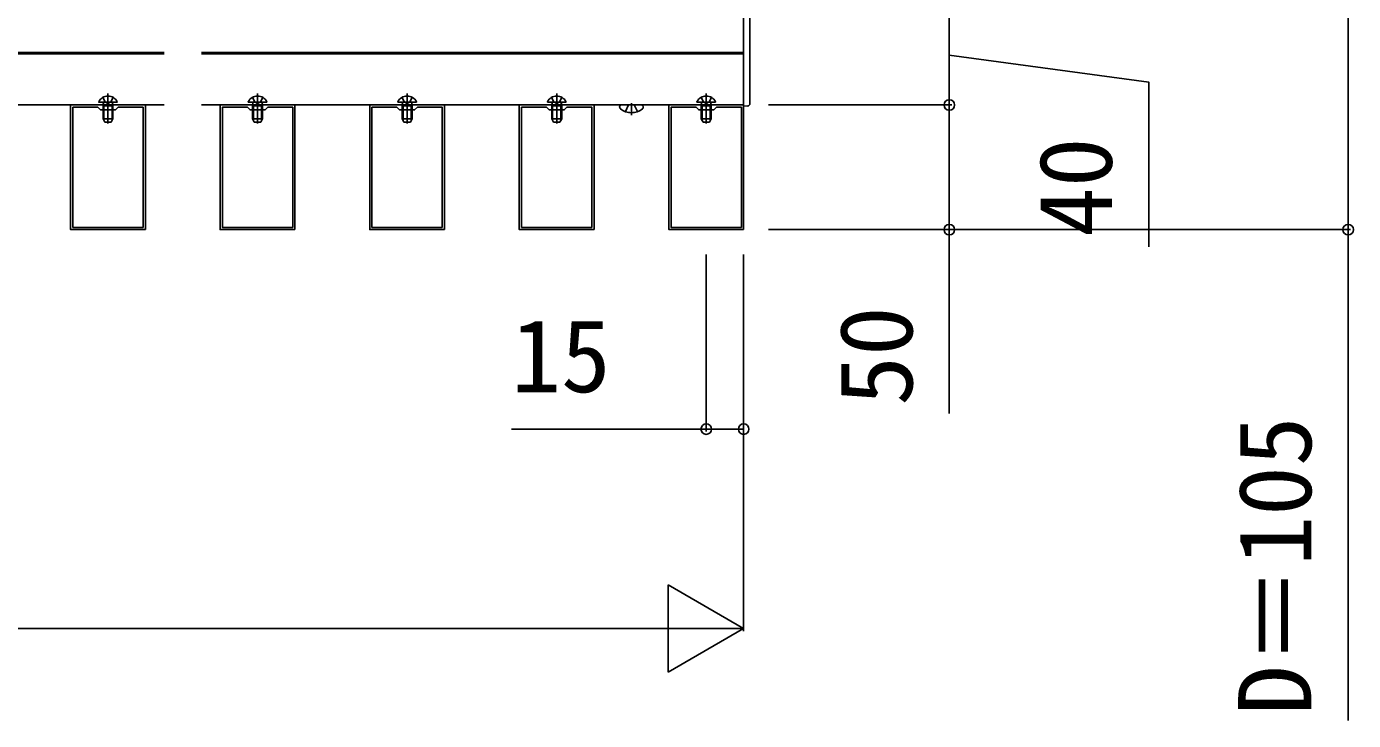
# Model space of a CAD drawing. Units: millimetres, scale not verified. Extents: x -1750 to 1750, y -2608 to 2592.
# Drawn here: x -798 to -265, y 440 to 718 of the extents above; entities that cross this region are included whole.
import ezdxf
from ezdxf.enums import TextEntityAlignment as Align

# ---------------------------------------------------------------- set-up
doc = ezdxf.new("R2010")
doc.units = ezdxf.units.MM
doc.header["$LTSCALE"] = 14
for name, color, linetype in [('0-3_YKK_11', 7, 'Continuous'), ('0-4_YKK_12', 2, 'Continuous'), ('0-5_YKK_13', 4, 'Continuous'), ('0-6_YKK_D', 6, 'Continuous')]:
    doc.layers.add(name, color=color, linetype=linetype)
doc.styles.add('ＭＳ ゴシック', font='')
doc.styles.get('ＭＳ ゴシック').set_extended_font_data('MS Gothic')

msp = doc.modelspace()

# ---------------------------------------------------------------- linework, layer by layer
at = {"layer": '0-3_YKK_11'}
for points in [[(-750, 636.5), (-750, 686.5), (-780, 686.5), (-780, 636.5)], [(-750.9, 637.4), (-750.9, 685.6), (-760.9, 685.6), (-762, 684.5), (-764.54, 684.5), (-764.73, 684.62), (-765.27, 684.62), (-765.46, 684.5), (-768, 684.5), (-769.1, 685.6), (-779.1, 685.6), (-779.1, 637.4)], [(-690, 636.5), (-690, 686.5), (-720, 686.5), (-720, 636.5)], [(-690.9, 637.4), (-690.9, 685.6), (-700.9, 685.6), (-702, 684.5), (-704.54, 684.5), (-704.73, 684.62), (-705.27, 684.62), (-705.46, 684.5), (-708, 684.5), (-709.1, 685.6), (-719.1, 685.6), (-719.1, 637.4)], [(-630, 636.5), (-630, 686.5), (-660, 686.5), (-660, 636.5)], [(-630.9, 637.4), (-630.9, 685.6), (-640.9, 685.6), (-642, 684.5), (-644.54, 684.5), (-644.73, 684.62), (-645.27, 684.62), (-645.46, 684.5), (-648, 684.5), (-649.1, 685.6), (-659.1, 685.6), (-659.1, 637.4)], [(-570, 636.5), (-570, 686.5), (-600, 686.5), (-600, 636.5)], [(-570.9, 637.4), (-570.9, 685.6), (-580.9, 685.6), (-582, 684.5), (-584.54, 684.5), (-584.73, 684.62), (-585.27, 684.62), (-585.46, 684.5), (-588, 684.5), (-589.1, 685.6), (-599.1, 685.6), (-599.1, 637.4)], [(-510, 636.5), (-510, 686.5), (-540, 686.5), (-540, 636.5)], [(-510.9, 637.4), (-510.9, 685.6), (-520.9, 685.6), (-522, 684.5), (-524.54, 684.5), (-524.73, 684.62), (-525.27, 684.62), (-525.46, 684.5), (-528, 684.5), (-529.1, 685.6), (-539.1, 685.6), (-539.1, 637.4)]]:
    msp.add_lwpolyline(points, close=True, dxfattribs=at)
at = {"layer": '0-4_YKK_12'}
for p, q in [((-510, 686.5), (-510, 726.5)), ((-1267.5, 707.5), (-742.5, 707.5)), ((-1267.5, 707), (-742.5, 707)), ((-727.5, 707.5), (-510, 707.5)), ((-727.5, 707), (-510, 707)), ((-1267.5, 686.5), (-742.5, 686.5)), ((-727.5, 686.5), (-510, 686.5))]:
    msp.add_line(p, q, dxfattribs=at)
at = {"layer": '0-5_YKK_13'}
for p, q in [((-510, 726), (-510, 687)), ((-507.5, 687.09), (-507.5, 725.91)), ((-768.6, 687.6), (-761.4, 687.6)), ((-767.05, 689.57), (-766.15, 687.75)), ((-767, 686.2), (-766.86, 687.01)), ((-766.62, 686.2), (-766.86, 687.22)), ((-765, 687.14), (-766.15, 687.75)), ((-765, 691.1), (-765, 679.11)), ((-765, 687.14), (-763.86, 687.75)), ((-762.95, 689.57), (-763.86, 687.75)), ((-763.38, 686.2), (-763.14, 687.22)), ((-763, 686.2), (-763.14, 687.01)), ((-708.6, 687.6), (-701.4, 687.6)), ((-707.05, 689.57), (-706.15, 687.75)), ((-707, 686.2), (-706.86, 687.01)), ((-706.62, 686.2), (-706.86, 687.22)), ((-705, 687.14), (-706.15, 687.75)), ((-705, 691.1), (-705, 679.11)), ((-705, 687.14), (-703.86, 687.75)), ((-702.95, 689.57), (-703.86, 687.75)), ((-703.38, 686.2), (-703.14, 687.22)), ((-703, 686.2), (-703.14, 687.01)), ((-648.6, 687.6), (-641.4, 687.6)), ((-647.05, 689.57), (-646.15, 687.75)), ((-647, 686.2), (-646.86, 687.01)), ((-646.62, 686.2), (-646.86, 687.22)), ((-645, 687.14), (-646.15, 687.75)), ((-645, 691.1), (-645, 679.11)), ((-645, 687.14), (-643.86, 687.75)), ((-642.95, 689.57), (-643.86, 687.75)), ((-643.38, 686.2), (-643.14, 687.22)), ((-643, 686.2), (-643.14, 687.01)), ((-588.6, 687.6), (-581.4, 687.6)), ((-587.05, 689.57), (-586.15, 687.75)), ((-587, 686.2), (-586.86, 687.01)), ((-586.62, 686.2), (-586.86, 687.22)), ((-585, 687.14), (-586.15, 687.75)), ((-585, 691.1), (-585, 679.11)), ((-585, 687.14), (-583.86, 687.75)), ((-582.95, 689.57), (-583.86, 687.75)), ((-583.38, 686.2), (-583.14, 687.22)), ((-583, 686.2), (-583.14, 687.01)), ((-555, 682.4), (-555, 687.21)), ((-528.6, 687.6), (-521.4, 687.6)), ((-527.05, 689.57), (-526.15, 687.75)), ((-527, 686.2), (-526.86, 687.01)), ((-526.62, 686.2), (-526.86, 687.22)), ((-525, 687.14), (-526.15, 687.75)), ((-525, 691.1), (-525, 679.11)), ((-525, 687.14), (-523.86, 687.75)), ((-522.95, 689.57), (-523.86, 687.75)), ((-523.38, 686.2), (-523.14, 687.22)), ((-523, 686.2), (-523.14, 687.01)), ((-510, 687), (-510, 686)), ((-763, 686.2), (-767, 686.2)), ((-767, 686.2), (-767, 681)), ((-766.62, 686.2), (-766.62, 680.24)), ((-763.38, 686.2), (-763.38, 680.24)), ((-763, 686.2), (-763, 681)), ((-703, 686.2), (-707, 686.2)), ((-707, 686.2), (-707, 681)), ((-706.62, 686.2), (-706.62, 680.24)), ((-703.38, 686.2), (-703.38, 680.24)), ((-703, 686.2), (-703, 681)), ((-643, 686.2), (-647, 686.2)), ((-647, 686.2), (-647, 681)), ((-646.62, 686.2), (-646.62, 680.24)), ((-643.38, 686.2), (-643.38, 680.24)), ((-643, 686.2), (-643, 681)), ((-583, 686.2), (-587, 686.2)), ((-587, 686.2), (-587, 681)), ((-586.62, 686.2), (-586.62, 680.24)), ((-583.38, 686.2), (-583.38, 680.24)), ((-583, 686.2), (-583, 681)), ((-559.74, 685.64), (-559.74, 685.8)), ((-559.04, 686.5), (-550.97, 686.5)), ((-550.27, 685.64), (-550.27, 685.8)), ((-523, 686.2), (-527, 686.2)), ((-527, 686.2), (-527, 681)), ((-526.62, 686.2), (-526.62, 680.24)), ((-523.38, 686.2), (-523.38, 680.24)), ((-523, 686.2), (-523, 681)), ((-510, 686), (-508.44, 686.1)), ((-763, 681), (-767, 681)), ((-766.3, 679.6), (-767, 681)), ((-763.7, 679.6), (-766.3, 679.6)), ((-763, 681), (-763.7, 679.6)), ((-703, 681), (-707, 681)), ((-706.3, 679.6), (-707, 681)), ((-703.7, 679.6), (-706.3, 679.6)), ((-703, 681), (-703.7, 679.6)), ((-643, 681), (-647, 681)), ((-646.3, 679.6), (-647, 681)), ((-643.7, 679.6), (-646.3, 679.6)), ((-643, 681), (-643.7, 679.6)), ((-583, 681), (-587, 681)), ((-586.3, 679.6), (-587, 681)), ((-583.7, 679.6), (-586.3, 679.6)), ((-583, 681), (-583.7, 679.6)), ((-523, 681), (-527, 681)), ((-526.3, 679.6), (-527, 681)), ((-523.7, 679.6), (-526.3, 679.6)), ((-523, 681), (-523.7, 679.6))]:
    msp.add_line(p, q, dxfattribs=at)
for points in [[(-556.13, 686.5), (-556.13, 686.5), (-557.45, 683.84)], [(-553.87, 686.5), (-553.87, 686.5), (-552.55, 683.84)]]:
    msp.add_lwpolyline(points, dxfattribs=at)
for centre, radius, start, end in [((-768.6, 687.75), 0.154, 152.719, 270), ((-765, 685.9), 4.2, 27.281, 152.719), ((-767.35, 687.1), 0.5, 349.909, 90), ((-762.65, 687.1), 0.5, 90, 190.091), ((-761.4, 687.75), 0.154, 270, 27.281), ((-708.6, 687.75), 0.154, 152.719, 270), ((-705, 685.9), 4.2, 27.281, 152.719), ((-707.35, 687.1), 0.5, 349.909, 90), ((-702.65, 687.1), 0.5, 90, 190.091), ((-701.4, 687.75), 0.154, 270, 27.281), ((-648.6, 687.75), 0.154, 152.719, 270), ((-645, 685.9), 4.2, 27.281, 152.719), ((-647.35, 687.1), 0.5, 349.909, 90), ((-642.65, 687.1), 0.5, 90, 190.091), ((-641.4, 687.75), 0.154, 270, 27.281), ((-588.6, 687.75), 0.154, 152.719, 270), ((-585, 685.9), 4.2, 27.281, 152.719), ((-587.35, 687.1), 0.5, 349.909, 90), ((-582.65, 687.1), 0.5, 90, 190.091), ((-581.4, 687.75), 0.154, 270, 27.281), ((-528.6, 687.75), 0.154, 152.719, 270), ((-525, 685.9), 4.2, 27.281, 152.719), ((-527.35, 687.1), 0.5, 349.909, 90), ((-522.65, 687.1), 0.5, 90, 190.091), ((-521.4, 687.75), 0.154, 270, 27.281), ((-508.5, 687.09), 1, 273.5, 0), ((-559.04, 685.8), 0.7, 92.9579, 180), ((-558.87, 685.64), 0.862, 180, 230.8765), ((-555, 690.4), 7, 230.8765, 270), ((-559.04, 685.8), 0.7, 90, 92.9579), ((-555, 690.4), 7, 270, 309.1236), ((-550.97, 685.8), 0.7, 87.0421, 90), ((-550.97, 685.8), 0.7, 0, 87.0421), ((-551.13, 685.64), 0.862, 309.1236, 0)]:
    msp.add_arc(centre, radius, start, end, dxfattribs=at)
at = {"layer": '0-6_YKK_D'}
for p, q in [((-427.5, 726.5), (-427.5, 686.5)), ((-500, 686.5), (-426.5, 686.5)), ((-500, 686.5), (-426.5, 686.5)), ((-500, 636.5), (-426.5, 636.5)), ((-500, 636.5), (-266.5, 636.5)), ((-525, 626.5), (-525, 555.5)), ((-510, 626.5), (-510, 475.5)), ((-510, 626.5), (-510, 555.5)), ((-510, 476.5), (-540.31, 494)), ((-540.31, 494), (-540.31, 459)), ((-545, 476.5), (-1465, 476.5)), ((-510, 476.5), (-570.62, 476.5)), ((-510, 476.5), (-540.31, 459))]:
    msp.add_line(p, q, dxfattribs=at)
for points in [[(-267.5, 741.5), (-267.5, 636.5), (-267.5, 439.64)], [(-427.5, 706.5), (-347.5, 695.71), (-347.5, 629.62)], [(-427.5, 686.5), (-427.5, 636.5), (-427.5, 562.82)], [(-510, 556.5), (-525, 556.5), (-603.09, 556.5)]]:
    msp.add_lwpolyline(points, dxfattribs=at)
for centre in [(-427.5, 686.5), (-427.5, 686.5), (-427.5, 636.5), (-267.5, 636.5), (-525, 556.5), (-510, 556.5)]:
    msp.add_circle(centre, 2.12, dxfattribs=at)

# ---------------------------------------------------------------- texts
at = {"layer": '0-6_YKK_D', "style": 'ＭＳ ゴシック'}
for s, p in [('40', (-353.5, 633.58)), ('50', (-433.5, 565.86)), ('D＝105', (-273.5, 441.77))]:
    msp.add_text(s, height=29.33, rotation=90, dxfattribs=at).set_placement(p, align=Align.BOTTOM_LEFT)
msp.add_text('15', height=29.33, dxfattribs=at).set_placement((-603.23, 562.5), align=Align.BOTTOM_LEFT)

doc.saveas('drawing.dxf')
